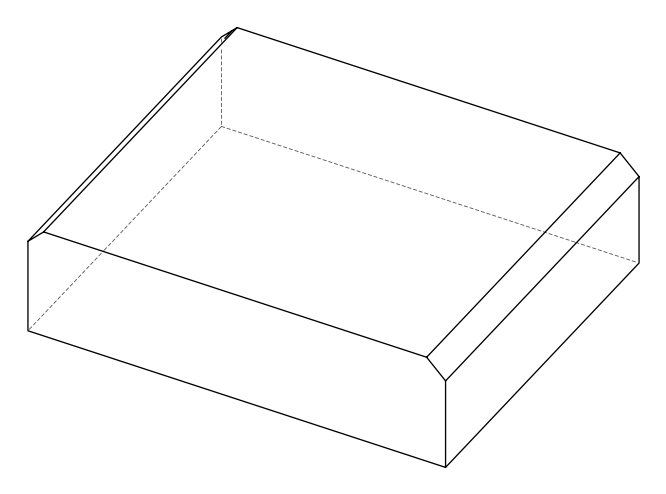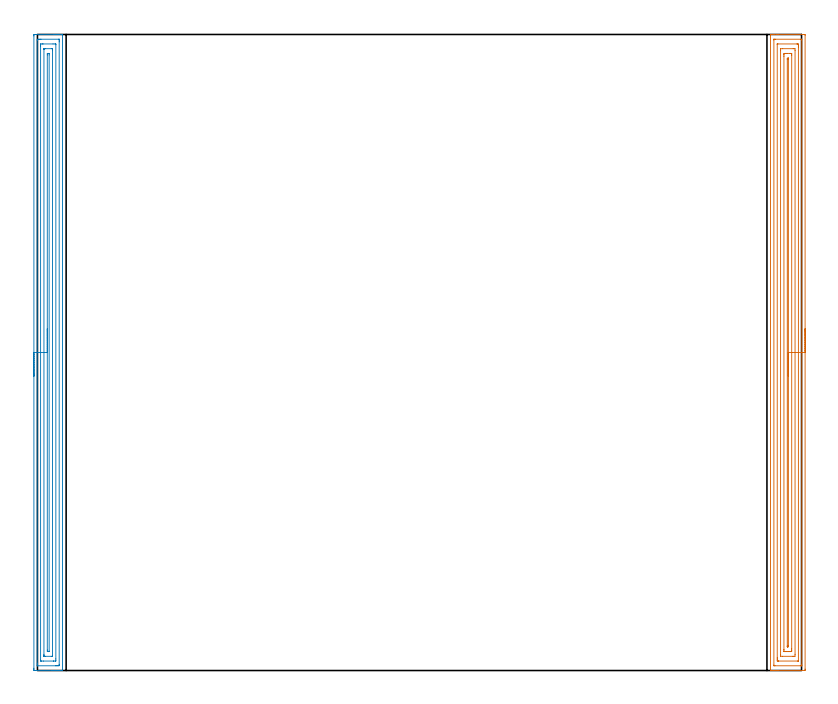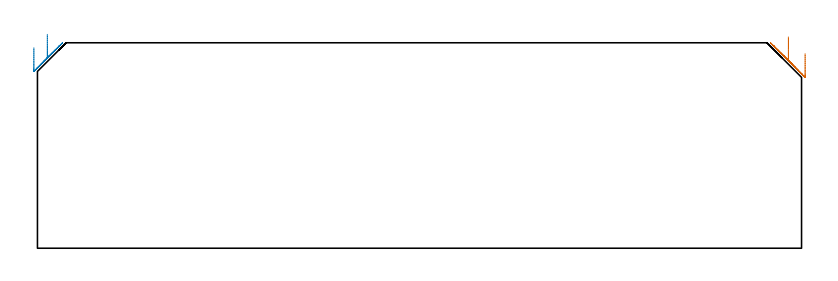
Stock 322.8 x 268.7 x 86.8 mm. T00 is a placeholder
(PLAN: 2 operations, 0 tool changes, 24 min)
(1 AREA_MILL | FG_CHAMFER_SURFACE | UGT0205_001 | 13.09 min | 28639 mm3)
(2 AREA_MILL_1 | FG_CHAMFER_SURFACE_1 | UGT0205_001 | 10.95 min | 19673 mm3)
(TOOL UGT0205_001 | Chamfer Mill 20 x 3 x 45 deg. | D20 FL50 Z2)
(OP 1 AREA_MILL)
G17 G21 G94 G90
T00 M6
G54
G17 G0 G90 X324.3 Y144.35 S1061 M3
G43 Z96.8 H0
Z82.2
G94 G1 Y144.312 Z81.328 F250.
Y144.198 Z80.464
Y144.009 Z79.612
Y143.747 Z78.78
Y143.413 Z77.974
Y143.01 Z77.2
Y142.541 Z76.464
Y142.01 Z75.772
Y141.421 Z75.129
Y140.778 Z74.54
Y140.086 Z74.008
Y139.35 Z73.54
Y138.576 Z73.137
Y137.77 Z72.803
Y136.938 Z72.541
Y136.086 Z72.352
Y135.222 Z72.238
Y134.35 Z72.2
Y0.595
X324.297 Y0.306 Z72.202
X324.292 Y0.01 Z72.206
X323.991 Y0. Z72.506
X312.984 Z83.51
X312.39 Z84.107
X312.091 Z84.405
X311.497 Z84.999
X311.199 Z85.296
X310.602 Z85.897
X310.105 Z86.394
X309.724 Z86.766
X309.702 Y0.009 Z86.788
X309.7 Y0.149 Z86.8
Y268.551
X309.703 Y268.69 Z86.788
X309.751 Y268.693 Z86.741
X310.105 Y268.7 Z86.394
X310.602 Z85.897
X311.199 Z85.296
X312.39 Z84.107
X312.984 Z83.51
X323.694 Z72.803
X323.993 Y268.698 Z72.504
X324.292 Y268.69 Z72.206
X324.299 Y268.392 Z72.199
X324.3 Y134.35 Z72.2
X322.886 Z73.614
Y2.294
X322.885 Y2.209 Z73.615
X322.88 Y2.041 Z73.62
X322.877 Y2.008 Z73.623
X322.871 Y2.005 Z73.629
X322.849 Y2.002 Z73.651
X322.801 Y2. Z73.699
X322.287 Z74.213
X311.577 Y2.001 Z84.923
X311.199 Y2.007 Z85.301
X311.146 Y2.01 Z85.354
X311.121 Y2.02 Z85.379
X311.118 Y2.125 Z85.382
X311.115 Y2.294 Z85.385
X311.114 Y266.406 Z85.386
X311.115 Y266.49 Z85.385
X311.12 Y266.659 Z85.38
X311.123 Y266.692 Z85.377
X311.129 Y266.695 Z85.371
X311.151 Y266.698 Z85.349
X311.199 Y266.699 Z85.301
X311.713 Y266.7 Z84.787
X322.423 Y266.699 Z74.077
X322.801 Y266.693 Z73.699
X322.854 Y266.69 Z73.646
X322.879 Y266.68 Z73.621
X322.882 Y266.575 Z73.618
X322.885 Y266.406 Z73.615
X322.886 Y134.35 Z73.614
X321.472 Z75.028
X321.471 Y4.162 Z75.029
X321.47 Y4.048 Z75.03
X321.468 Y4.021 Z75.032
X321.466 Y4.014 Z75.034
X321.447 Y4.01 Z75.053
X321.34 Y4.004 Z75.16
X321.178 Y4. Z75.322
X313.145 Z83.355
X312.984 Y4.003 Z83.516
X312.822 Y4.008 Z83.678
X312.535 Y4.02 Z83.965
X312.533 Y4.162 Z83.967
X312.53 Y4.615 Z83.97
X312.529 Y5.053 Z83.971
X312.528 Y5.508 Z83.972
X312.529 Y264.538 Z83.971
X312.53 Y264.652 Z83.97
X312.532 Y264.679 Z83.968
X312.534 Y264.686 Z83.966
X312.553 Y264.69 Z83.947
X312.66 Y264.696 Z83.84
X312.822 Y264.7 Z83.678
X320.855 Y264.699 Z75.645
X321.016 Y264.697 Z75.484
X321.178 Y264.692 Z75.322
X321.465 Y264.68 Z75.035
X321.467 Y264.538 Z75.033
X321.47 Y264.085 Z75.03
X321.471 Y263.647 Z75.029
X321.472 Y263.192 Z75.028
Y134.35
X320.057 Z76.443
Y6.837
X320.05 Y6.018 Z76.45
X319.231 Y6. Z77.269
X319.176 Z77.324
X314.714 Z81.786
X313.95 Y6.02 Z82.55
X313.943 Y6.77 Z82.557
Y261.863
X313.95 Y262.681 Z82.55
X314.769 Y262.7 Z81.731
X314.824 Z81.676
X319.286 Z77.214
X320.05 Y262.68 Z76.45
X320.057 Y261.93 Z76.443
Y134.35
X318.643 Z77.857
Y9.208
X318.642 Y8.62 Z77.858
X318.64 Y8.319 Z77.86
X318.636 Y8.022 Z77.864
X318.339 Y8.01 Z78.161
X318.064 Y8.003 Z78.436
X317.446 Y8. Z79.054
X317.175 Z79.325
X316.282 Z80.218
X315.661 Y8.003 Z80.839
X315.383 Y8.007 Z81.117
X315.363 Y8.017 Z81.137
X315.361 Y8.028 Z81.139
X315.358 Y8.62 Z81.142
X315.357 Y8.924 Z81.143
Y259.492
X315.358 Y260.08 Z81.142
X315.36 Y260.381 Z81.14
X315.364 Y260.678 Z81.136
X315.661 Y260.69 Z80.839
X315.936 Y260.697 Z80.564
X316.554 Y260.7 Z79.946
X316.826 Z79.674
X317.718 Z78.782
X318.339 Y260.697 Z78.161
X318.617 Y260.693 Z77.883
X318.637 Y260.683 Z77.863
X318.639 Y260.672 Z77.861
X318.642 Y260.08 Z77.858
X318.643 Y259.776 Z77.857
Y134.35
X317.229 Z79.271
Y10.621
X317.228 Y10.404 Z79.272
X317.227 Y10.288 Z79.273
X317.222 Y10.018 Z79.278
X316.954 Y10.004 Z79.546
X316.815 Z79.685
X316.785 Y10.007 Z79.715
X316.778 Y10.011 Z79.722
X316.775 Y10.02 Z79.725
X316.773 Y10.053 Z79.727
X316.771 Y10.186 Z79.729
Y10.404
Y258.079
X316.772 Y258.296 Z79.728
X316.773 Y258.412 Z79.727
X316.778 Y258.682 Z79.722
X317.046 Y258.696 Z79.454
X317.185 Z79.315
X317.215 Y258.693 Z79.285
X317.222 Y258.689 Z79.278
X317.225 Y258.68 Z79.275
X317.227 Y258.647 Z79.273
X317.229 Y258.514 Z79.271
Y258.296
Y134.35
Y133.478 Z79.309
Y132.613 Z79.423
Y131.762 Z79.612
Y130.93 Z79.874
Y130.124 Z80.208
Y129.35 Z80.611
Y128.614 Z81.08
Y127.922 Z81.611
Y127.279 Z82.2
Y126.69 Z82.843
Y126.158 Z83.535
Y125.69 Z84.271
Y125.287 Z85.045
Y124.953 Z85.851
Y124.691 Z86.683
Y124.502 Z87.535
Y124.388 Z88.4
Y124.35 Z89.271
G0 Z96.8
M5
M2
(OP 2 AREA_MILL_1)
G17 G21 G94 G90
T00 M6
G54
G17 G0 G90 X-1.5 Y124.35 S1061 M3
G43 Z96.8 H0
Z84.7
G94 G1 Y124.388 Z83.828 F250.
Y124.502 Z82.964
Y124.691 Z82.112
Y124.953 Z81.28
Y125.287 Z80.474
Y125.69 Z79.7
Y126.158 Z78.964
Y126.69 Z78.272
Y127.279 Z77.629
Y127.922 Z77.04
Y128.614 Z76.509
Y129.35 Z76.04
Y130.124 Z75.637
Y130.93 Z75.303
Y131.762 Z75.041
Y132.613 Z74.852
Y133.478 Z74.738
Y134.35 Z74.7
Y268.105
X-1.497 Y268.471 Z74.701
X-1.492 Y268.69 Z74.705
X-1.138 Y268.696 Z75.059
X-0.554 Y268.7 Z75.643
X6.738 Z82.932
X7.32 Z83.517
X7.613 Z83.809
X8.195 Z84.392
X8.488 Z84.684
X9.073 Z85.272
X9.363 Z85.562
X10.358 Z86.557
X10.48 Y268.698 Z86.673
X10.597 Y268.69 Z86.788
X10.6 Y268.551 Z86.8
Y0.149
X10.598 Y0.01 Z86.788
X10.48 Y0.002 Z86.673
X10.358 Y0. Z86.557
X9.653 Z85.852
X9.073 Z85.272
X8.488 Z84.684
X8.195 Z84.392
X7.613 Z83.809
X7.32 Z83.517
X6.738 Z82.932
X6.154 Z82.349
X-1.138 Y0.001 Z75.059
X-1.492 Y0.01 Z74.705
X-1.497 Y0.229 Z74.701
X-1.5 Y0.595 Z74.7
Y0.964
Y134.35
X-0.086 Z76.114
X-0.085 Y266.14 Z76.115
X-0.083 Y266.322 Z76.117
X-0.079 Y266.668 Z76.121
X0.25 Y266.691 Z76.45
X0.612 Y266.697 Z76.812
X1.116 Y266.7 Z77.316
X1.487 Z77.687
X8.992 Z85.192
X9.133 Y266.698 Z85.333
X9.158 Y266.695 Z85.358
X9.179 Y266.69 Z85.379
X9.181 Y266.659 Z85.381
X9.185 Y266.503 Z85.385
Y266.322
X9.186 Y265.611 Z85.386
X9.185 Y2.56 Z85.385
X9.183 Y2.378 Z85.383
X9.179 Y2.032 Z85.379
X8.85 Y2.009 Z85.05
X8.488 Y2.003 Z84.688
X7.984 Y2. Z84.184
X7.613 Z83.813
X0.108 Z76.308
X-0.033 Y2.002 Z76.167
X-0.058 Y2.005 Z76.142
X-0.079 Y2.01 Z76.121
X-0.081 Y2.041 Z76.119
X-0.085 Y2.197 Z76.115
Y2.378
X-0.086 Y3.09 Z76.114
Y134.35
X1.328 Z77.528
X1.329 Y263.808 Z77.529
X1.333 Y264.538 Z77.533
X1.336 Y264.693 Z77.536
X1.487 Y264.695 Z77.687
X2.204 Y264.7 Z78.404
X2.362 Z78.562
X6.579 Z82.779
X7.455 Y264.699 Z83.655
X7.613 Y264.696 Z83.813
X7.764 Y264.69 Z83.964
X7.769 Y264.538 Z83.969
X7.771 Y264.377 Z83.971
Y4.892
X7.767 Y4.162 Z83.967
X7.764 Y4.007 Z83.964
X7.613 Y4.005 Z83.813
X6.896 Y4. Z83.096
X6.738 Z82.938
X2.521 Z78.721
X1.645 Y4.001 Z77.845
X1.487 Y4.004 Z77.687
X1.336 Y4.01 Z77.536
X1.331 Y4.162 Z77.531
X1.329 Y4.323 Z77.529
X1.328 Y134.35 Z77.528
X2.743 Z78.943
Y262.366
X2.746 Y262.535 Z78.946
X2.75 Y262.668 Z78.95
X2.755 Y262.691 Z78.955
X2.776 Y262.694 Z78.976
X2.827 Y262.697 Z79.027
X3.237 Y262.7 Z79.437
X5.863 Z82.063
X5.917 Z82.117
X6.268 Y262.693 Z82.468
X6.35 Y262.69 Z82.55
X6.353 Y262.636 Z82.553
X6.355 Y262.578 Z82.555
X6.357 Y262.251 Z82.557
Y261.863
Y6.334
X6.354 Y6.165 Z82.554
X6.35 Y6.032 Z82.55
X6.345 Y6.009 Z82.545
X6.324 Y6.006 Z82.524
X6.273 Y6.003 Z82.473
X5.863 Y6. Z82.063
X3.237 Z79.437
X3.183 Z79.383
X2.832 Y6.007 Z79.032
X2.75 Y6.01 Z78.95
X2.747 Y6.064 Z78.947
X2.745 Y6.122 Z78.945
X2.743 Y6.449 Z78.943
Y6.837
Y134.35
X4.157 Z80.357
Y260.08
X4.161 Y260.48 Z80.361
X4.164 Y260.672 Z80.364
X4.246 Y260.69 Z80.446
X4.383 Y260.696 Z80.583
X4.829 Y260.692 Z81.029
X4.933 Y260.69 Z81.133
X4.943 Y260.08 Z81.143
X4.942 Y8.184 Z81.142
X4.941 Y8.081 Z81.141
X4.939 Y8.031 Z81.139
X4.937 Y8.014 Z81.137
X4.908 Y8.01 Z81.108
X4.718 Y8.003 Z80.918
X4.271 Y8.008 Z80.471
X4.167 Y8.01 Z80.367
X4.157 Y8.62 Z80.357
Y134.35
Y135.222 Z80.395
Y136.086 Z80.509
Y136.938 Z80.698
Y137.77 Z80.96
Y138.576 Z81.294
Y139.35 Z81.697
Y140.086 Z82.165
Y140.778 Z82.697
Y141.421 Z83.286
Y142.01 Z83.929
Y142.541 Z84.621
Y143.01 Z85.357
Y143.413 Z86.131
Y143.747 Z86.937
Y144.009 Z87.769
Y144.198 Z88.62
Y144.312 Z89.485
Y144.35 Z90.357
G0 Z96.8
M5
M2
